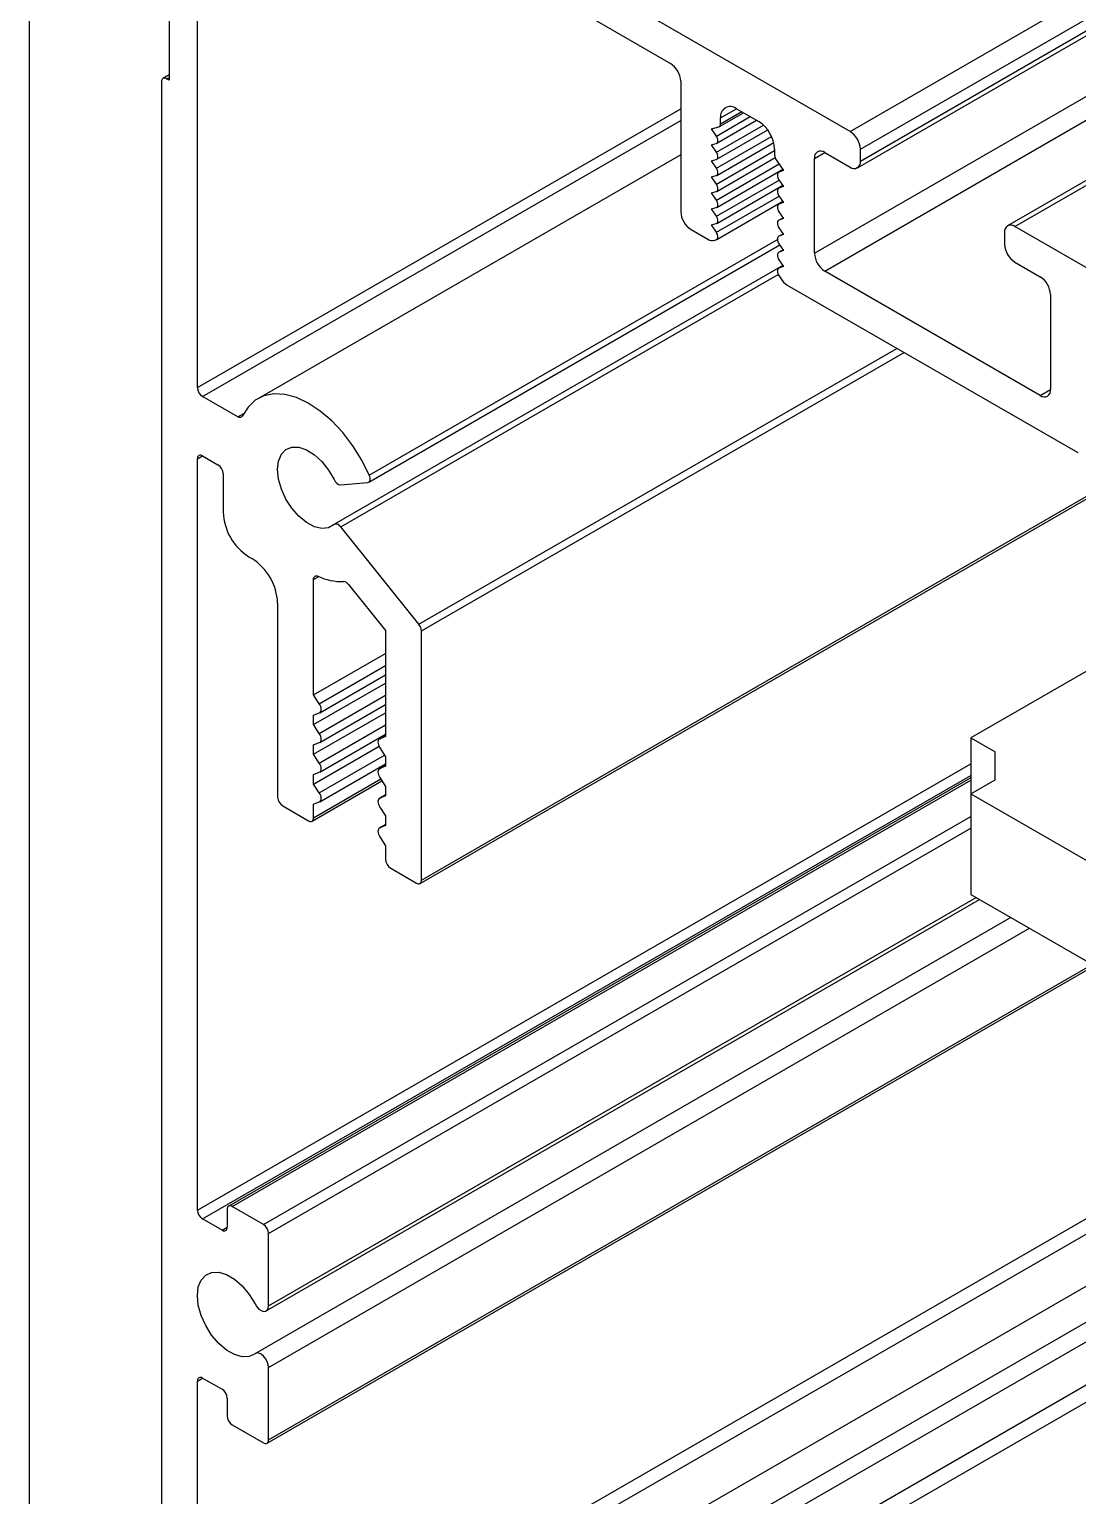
# Model space of a CAD drawing. Extents: x 0 to 7.2, y -17.6 to 0.
# Drawn here: x 0 to 1.442, y -15.831 to -13.814 of the extents above; entities that cross this region are included whole.
import ezdxf

# ---------------------------------------------------------------- set-up
doc = ezdxf.new("R2010")
doc.units = 0
doc.header["$LTSCALE"] = 0.5
doc.header["$MEASUREMENT"] = 0
doc.layers.add('Hardware', color=242, linetype='CONTINUOUS')
doc.layers.add('Housing', color=150, linetype='CONTINUOUS')
doc.layers.add('Text-Unprinted', color=131, linetype='CONTINUOUS', plot=False)

msp = doc.modelspace()

# ---------------------------------------------------------------- linework, layer by layer
at = {"layer": 'Hardware', "transparency": 16777216}
for p, q in [((1.6301, -14.5955), (1.2953, -14.7887)), ((1.2953, -14.7887), (1.3286, -14.8079)), ((1.2953, -14.7887), (1.2953, -14.8655)), ((1.3286, -14.8463), (1.3286, -14.8079)), ((1.2953, -14.8655), (1.3286, -14.8463)), ((1.2953, -14.8655), (1.8871, -15.207)), ((1.2953, -14.8655), (1.2953, -15.0043)), ((1.2953, -15.0043), (1.8871, -15.3459))]:
    msp.add_line(p, q, dxfattribs=at)
at = {"layer": 'Housing', "transparency": 16777216}
for p, q in [((1.129, -13.9541), (0.1888, -13.4113)), ((0.4179, -13.5925), (0.882, -13.8604)), ((0.1923, -13.655), (0.1923, -13.8837)), ((1.129, -13.9541), (1.6211, -13.67)), ((0.2312, -14.3066), (0.2312, -13.7004)), ((1.1432, -13.9786), (1.6284, -13.6985)), ((1.1432, -13.9949), (1.6284, -13.7148)), ((1.139, -14.004), (1.6262, -13.7228)), ((1.8329, -13.8027), (1.3457, -14.084)), ((1.3557, -14.0849), (1.8478, -13.8009)), ((1.08, -14.1217), (1.6062, -13.8179)), ((1.0941, -14.1462), (1.6086, -13.8492)), ((0.1923, -13.8762), (0.1838, -13.8811)), ((0.1888, -13.8816), (0.1923, -13.8796)), ((0.1923, -13.8837), (0.1888, -13.8816)), ((0.1817, -13.8857), (0.1817, -15.8899)), ((0.8961, -13.8849), (0.8961, -14.0646)), ((0.2312, -14.3066), (0.8961, -13.9227)), ((0.9509, -13.9354), (0.9728, -13.9227)), ((0.9728, -13.9227), (1.0033, -13.9404)), ((0.2382, -14.3188), (0.8961, -13.939)), ((0.9451, -13.9605), (0.9917, -13.9337)), ((0.9455, -13.9704), (1.0004, -13.9387)), ((0.9492, -13.9472), (0.9822, -13.9282)), ((0.9509, -13.9436), (0.9799, -13.9268)), ((0.9509, -13.9436), (0.9509, -13.9354)), ((0.9386, -13.9504), (0.9486, -13.9475)), ((0.9451, -13.9605), (0.9386, -13.9504)), ((0.9451, -13.9826), (1.0098, -13.9452)), ((0.9451, -14.0046), (1.021, -13.9608)), ((0.9455, -13.9924), (1.0157, -13.9519)), ((0.9386, -13.9725), (0.9449, -13.9706)), ((0.9451, -13.9826), (0.9386, -13.9725)), ((0.9451, -14.0267), (1.0252, -13.9804)), ((0.9455, -14.0145), (1.024, -13.9691)), ((1.0252, -13.9783), (1.0252, -13.9865)), ((1.08, -13.9911), (1.0941, -13.9829)), ((1.0941, -13.9829), (1.129, -14.0031)), ((1.1432, -13.9949), (1.1432, -13.9786)), ((0.8961, -13.986), (0.3143, -14.3219)), ((0.9386, -13.9945), (0.9449, -13.9927)), ((0.9451, -14.0046), (0.9386, -13.9945)), ((0.9451, -14.0487), (1.0315, -13.9988)), ((0.9455, -14.0365), (1.0259, -13.9901)), ((1.0275, -13.993), (1.0375, -14.0076)), ((1.08, -14.1217), (1.08, -13.9911)), ((0.9386, -14.0166), (0.9449, -14.0147)), ((0.9451, -14.0267), (0.9386, -14.0166)), ((0.9451, -14.0708), (1.0315, -14.0209)), ((0.9455, -14.0586), (1.0365, -14.006)), ((1.0369, -14.0067), (1.0306, -14.0103)), ((1.031, -14.0101), (1.0369, -14.0067)), ((1.0375, -14.0076), (1.031, -14.0101)), ((1.0312, -14.0205), (1.0375, -14.0296)), ((0.9386, -14.0386), (0.9449, -14.0368)), ((0.9451, -14.0487), (0.9386, -14.0386)), ((0.9451, -14.0928), (1.0315, -14.0429)), ((0.9455, -14.0806), (1.0365, -14.0281)), ((1.0369, -14.0287), (1.0306, -14.0324)), ((1.031, -14.0322), (1.0369, -14.0288)), ((1.0375, -14.0296), (1.031, -14.0322)), ((1.0312, -14.0425), (1.0375, -14.0517)), ((0.9386, -14.0607), (0.9449, -14.0588)), ((0.9451, -14.0708), (0.9386, -14.0607)), ((0.9455, -14.1027), (1.0365, -14.0501)), ((1.0369, -14.0508), (1.0306, -14.0544)), ((1.031, -14.0542), (1.0369, -14.0508)), ((1.0375, -14.0517), (1.031, -14.0542)), ((1.0312, -14.0646), (1.0375, -14.0737)), ((0.9386, -14.0827), (0.9449, -14.0809)), ((0.9451, -14.0928), (0.9386, -14.0827)), ((1.0369, -14.0728), (1.0306, -14.0765)), ((1.031, -14.0763), (1.0369, -14.0729)), ((1.0375, -14.0737), (1.031, -14.0763)), ((2.296, -14.6277), (1.3557, -14.0849)), ((0.4676, -14.4269), (1.029, -14.1028)), ((0.9103, -14.0891), (0.9334, -14.1024)), ((0.9425, -14.1039), (0.9451, -14.1028)), ((1.0369, -14.0949), (1.0306, -14.0985)), ((1.031, -14.0983), (1.0369, -14.0949)), ((1.0375, -14.0958), (1.031, -14.0983)), ((1.0312, -14.0866), (1.0375, -14.0958)), ((1.3416, -14.0931), (1.3416, -14.1094)), ((0.4668, -14.4368), (1.0323, -14.1103)), ((1.0369, -14.1169), (1.0306, -14.1206)), ((1.031, -14.1204), (1.0369, -14.117)), ((1.0375, -14.1178), (1.031, -14.1204)), ((1.0312, -14.1087), (1.0375, -14.1178)), ((1.0367, -14.1386), (0.4198, -14.4947)), ((1.0369, -14.139), (1.0306, -14.1426)), ((1.031, -14.1424), (1.0369, -14.139)), ((1.0375, -14.1399), (1.031, -14.1424)), ((1.0312, -14.1307), (1.0375, -14.1399)), ((1.3557, -14.1339), (1.3907, -14.1541)), ((0.4284, -14.4983), (1.0302, -14.1509)), ((1.031, -14.1524), (1.0336, -14.1564)), ((1.0427, -14.1655), (1.4421, -14.3961)), ((1.3907, -14.3174), (1.0941, -14.1462)), ((1.4048, -14.1786), (1.4048, -14.3092)), ((0.536, -14.6322), (1.1935, -14.2526)), ((0.5395, -14.6413), (1.2032, -14.2582)), ((0.2867, -14.3468), (0.2382, -14.3188)), ((1.3907, -14.3174), (1.4048, -14.3092)), ((0.2867, -14.3468), (0.295, -14.342)), ((0.2312, -14.4046), (0.2382, -14.4005)), ((0.2312, -15.4385), (0.2312, -14.4046)), ((0.2382, -14.4005), (0.2595, -14.4128)), ((0.5375, -14.9889), (1.5438, -14.408)), ((0.5395, -14.9843), (1.5421, -14.4055)), ((0.2666, -14.425), (0.2666, -14.4781)), ((0.4284, -14.4405), (0.4653, -14.4372)), ((0.536, -14.6322), (0.4284, -14.4983)), ((0.3019, -14.5393), (0.3062, -14.5418)), ((0.391, -14.5706), (0.3982, -14.5665)), ((0.391, -14.7296), (0.391, -14.5706)), ((0.4391, -14.5776), (0.49, -14.641)), ((0.3415, -14.603), (0.3415, -14.87)), ((0.49, -14.641), (0.49, -14.7867)), ((0.5395, -14.9843), (0.5395, -14.6413)), ((0.391, -14.7296), (0.49, -14.6724)), ((0.3989, -14.7417), (0.49, -14.6891)), ((0.3994, -14.754), (0.49, -14.7017)), ((0.391, -14.7704), (0.49, -14.7133)), ((0.3989, -14.7417), (0.391, -14.7296)), ((0.3989, -14.7826), (0.49, -14.73)), ((0.3994, -14.7949), (0.49, -14.7425)), ((0.391, -14.8112), (0.49, -14.7541)), ((0.391, -14.7573), (0.3989, -14.7543)), ((0.391, -14.7704), (0.391, -14.7573)), ((0.3989, -14.7826), (0.391, -14.7704)), ((0.3989, -14.8234), (0.49, -14.7708)), ((0.3994, -14.8357), (0.49, -14.7833)), ((0.49, -14.7852), (0.4817, -14.79)), ((0.4822, -14.7898), (0.49, -14.7853)), ((0.49, -14.7867), (0.4822, -14.7898)), ((0.391, -14.7982), (0.3989, -14.7951)), ((0.391, -14.8112), (0.391, -14.7982)), ((0.391, -14.8521), (0.481, -14.8001)), ((0.3989, -14.8234), (0.391, -14.8112)), ((0.4822, -14.8023), (0.49, -14.8145)), ((0.2312, -15.4385), (1.2953, -14.8242)), ((0.3989, -14.8642), (0.4887, -14.8124)), ((0.3994, -14.8765), (0.49, -14.8242)), ((0.49, -14.826), (0.4817, -14.8309)), ((0.4822, -14.8306), (0.49, -14.8261)), ((0.49, -14.8275), (0.4822, -14.8306)), ((0.49, -14.8145), (0.49, -14.8275)), ((0.2382, -15.4507), (1.2953, -14.8405)), ((1.2953, -14.8437), (0.2742, -15.4331)), ((0.2792, -15.4336), (1.2953, -14.847)), ((0.389, -14.9032), (0.4851, -14.8477)), ((0.391, -14.839), (0.3989, -14.8359)), ((0.391, -14.8521), (0.391, -14.839)), ((0.391, -14.8986), (0.4835, -14.8452)), ((0.3989, -14.8642), (0.391, -14.8521)), ((0.4822, -14.8431), (0.49, -14.8553)), ((0.49, -14.8669), (0.4817, -14.8717)), ((0.4822, -14.8715), (0.49, -14.8669)), ((0.49, -14.8684), (0.4822, -14.8715)), ((0.49, -14.8553), (0.49, -14.8684)), ((0.3486, -14.8823), (0.384, -14.9027)), ((0.391, -14.8798), (0.3989, -14.8767)), ((0.391, -14.8986), (0.391, -14.8798)), ((0.4822, -14.884), (0.49, -14.8961)), ((0.3221, -15.4584), (1.2953, -14.8966)), ((0.49, -14.9077), (0.4817, -14.9125)), ((0.4822, -14.9123), (0.49, -14.9077)), ((0.49, -14.9092), (0.4822, -14.9123)), ((0.49, -14.8961), (0.49, -14.9092)), ((0.3291, -15.4706), (1.2953, -14.9129)), ((0.4822, -14.9248), (0.49, -14.937)), ((0.49, -14.937), (0.49, -14.9557)), ((0.4971, -14.968), (0.5325, -14.9884)), ((0.326, -15.5772), (1.3069, -15.011)), ((0.3291, -15.5704), (1.3025, -15.0085)), ((1.3501, -15.036), (0.311, -15.6358)), ((0.3291, -15.6549), (1.3757, -15.0507)), ((0.3271, -15.7592), (1.465, -15.1023)), ((0.3291, -15.7546), (1.4621, -15.1006)), ((1.7439, -15.283), (0.3297, -16.0994)), ((0.3487, -16.1093), (1.7629, -15.2929)), ((0.3601, -16.1745), (1.7744, -15.3581)), ((0.3221, -15.4584), (0.2792, -15.4336)), ((0.3227, -16.2456), (1.7369, -15.4292)), ((0.2651, -15.4662), (0.2382, -15.4507)), ((0.2721, -15.4377), (0.2721, -15.4621)), ((0.2651, -15.4662), (0.2721, -15.4621)), ((0.3161, -16.2763), (1.7303, -15.4598)), ((0.3291, -15.5704), (0.3291, -15.4706)), ((0.3161, -16.3357), (1.7303, -15.5193)), ((0.3016, -16.3678), (1.7158, -15.5514)), ((0.3291, -15.7546), (0.3291, -15.6549)), ((0.2312, -15.6737), (0.2382, -15.6696)), ((0.2312, -16.2785), (0.2312, -15.6737)), ((0.2382, -15.6696), (0.2651, -15.6851)), ((0.2721, -15.6973), (0.2721, -15.7217)), ((0.2792, -15.734), (0.3221, -15.7587))]:
    msp.add_line(p, q, dxfattribs=at)
at = {"layer": 'Housing', "transparency": 16777216, "flags": 128}
for points in [[(0.9449, -13.9706), (0.9458, -13.9702), (0.9465, -13.9693), (0.9469, -13.9682), (0.9471, -13.9669), (0.947, -13.9654), (0.9466, -13.9637), (0.946, -13.9621), (0.9451, -13.9605)], [(0.9449, -13.9927), (0.9458, -13.9922), (0.9465, -13.9914), (0.9469, -13.9903), (0.9471, -13.9889), (0.947, -13.9874), (0.9466, -13.9858), (0.946, -13.9842), (0.9451, -13.9826)], [(0.9449, -14.0147), (0.9458, -14.0143), (0.9465, -14.0134), (0.9469, -14.0123), (0.9471, -14.011), (0.947, -14.0095), (0.9466, -14.0078), (0.946, -14.0062), (0.9451, -14.0046)], [(1.031, -14.0101), (1.0301, -14.0107), (1.0295, -14.0116), (1.0291, -14.0128), (1.029, -14.0142), (1.0292, -14.0157), (1.0296, -14.0173), (1.0303, -14.019), (1.0312, -14.0205)], [(0.9449, -14.0368), (0.9458, -14.0363), (0.9465, -14.0355), (0.9469, -14.0344), (0.9471, -14.033), (0.947, -14.0315), (0.9466, -14.0299), (0.946, -14.0283), (0.9451, -14.0267)], [(1.031, -14.0322), (1.0301, -14.0328), (1.0295, -14.0336), (1.0291, -14.0348), (1.029, -14.0362), (1.0292, -14.0378), (1.0296, -14.0394), (1.0303, -14.041), (1.0312, -14.0425)], [(0.9449, -14.0588), (0.9458, -14.0583), (0.9465, -14.0575), (0.9469, -14.0564), (0.9471, -14.0551), (0.947, -14.0536), (0.9466, -14.0519), (0.946, -14.0503), (0.9451, -14.0487)], [(1.031, -14.0542), (1.0301, -14.0548), (1.0295, -14.0557), (1.0291, -14.0569), (1.029, -14.0583), (1.0292, -14.0598), (1.0296, -14.0614), (1.0303, -14.0631), (1.0312, -14.0646)], [(0.9449, -14.0809), (0.9458, -14.0804), (0.9465, -14.0796), (0.9469, -14.0785), (0.9471, -14.0771), (0.947, -14.0756), (0.9466, -14.074), (0.946, -14.0723), (0.9451, -14.0708)], [(1.031, -14.0763), (1.0301, -14.0768), (1.0295, -14.0777), (1.0291, -14.0789), (1.029, -14.0803), (1.0292, -14.0818), (1.0296, -14.0835), (1.0303, -14.0851), (1.0312, -14.0866)], [(0.9451, -14.1028), (0.9459, -14.1023), (0.9466, -14.1015), (0.947, -14.1003), (0.9471, -14.099), (0.947, -14.0975), (0.9466, -14.0959), (0.9459, -14.0943), (0.9451, -14.0928)], [(1.031, -14.0983), (1.0301, -14.0989), (1.0295, -14.0998), (1.0291, -14.1009), (1.029, -14.1023), (1.0292, -14.1039), (1.0296, -14.1055), (1.0303, -14.1071), (1.0312, -14.1087)], [(1.031, -14.1204), (1.0301, -14.1209), (1.0295, -14.1218), (1.0291, -14.123), (1.029, -14.1244), (1.0292, -14.1259), (1.0296, -14.1276), (1.0303, -14.1292), (1.0312, -14.1307)], [(1.031, -14.1424), (1.0302, -14.143), (1.0295, -14.1438), (1.0291, -14.1449), (1.029, -14.1463), (1.0291, -14.1478), (1.0295, -14.1493), (1.0302, -14.1509), (1.031, -14.1524)], [(0.4676, -14.4269), (0.4573, -14.4062), (0.445, -14.3865), (0.4311, -14.3684), (0.416, -14.3524), (0.4, -14.3388), (0.3836, -14.3281), (0.3673, -14.3204), (0.3514, -14.3162), (0.3365, -14.3153), (0.3228, -14.318), (0.3108, -14.324), (0.3009, -14.3333), (0.2931, -14.3456)], [(0.2931, -14.3456), (0.2927, -14.3464), (0.2921, -14.347), (0.2914, -14.3474), (0.2905, -14.3477), (0.2896, -14.3477), (0.2887, -14.3476), (0.2877, -14.3473), (0.2867, -14.3468)], [(0.4193, -14.4951), (0.4117, -14.4995), (0.4024, -14.5005), (0.3921, -14.498), (0.3814, -14.4923), (0.3708, -14.4837), (0.3612, -14.4727), (0.353, -14.4599), (0.3468, -14.4462), (0.3429, -14.4324), (0.3415, -14.4193), (0.3429, -14.4077), (0.3468, -14.3984), (0.353, -14.3919), (0.3612, -14.3886), (0.3708, -14.3887), (0.3814, -14.3922), (0.3921, -14.3989), (0.4024, -14.4084), (0.4117, -14.4201), (0.4193, -14.4332)], [(0.4653, -14.4372), (0.4665, -14.4369), (0.4675, -14.4362), (0.4682, -14.4352), (0.4687, -14.4339), (0.4689, -14.4323), (0.4687, -14.4306), (0.4683, -14.4287), (0.4676, -14.4269)], [(0.4284, -14.4983), (0.4272, -14.4971), (0.426, -14.496), (0.4248, -14.4951), (0.4235, -14.4946), (0.4223, -14.4943), (0.4211, -14.4943), (0.4201, -14.4945), (0.4193, -14.4951)], [(0.391, -14.5706), (0.3911, -14.5692), (0.3915, -14.568), (0.3921, -14.567), (0.3928, -14.5663), (0.3937, -14.5658), (0.3948, -14.5656), (0.396, -14.5657), (0.3972, -14.5661)], [(0.3989, -14.7543), (0.4, -14.7536), (0.4008, -14.7525), (0.4013, -14.7511), (0.4014, -14.7495), (0.4013, -14.7476), (0.4008, -14.7456), (0.4, -14.7436), (0.3989, -14.7417)], [(0.3989, -14.7951), (0.4, -14.7944), (0.4008, -14.7934), (0.4013, -14.792), (0.4014, -14.7903), (0.4013, -14.7884), (0.4008, -14.7865), (0.4, -14.7845), (0.3989, -14.7826)], [(0.4822, -14.7898), (0.4811, -14.7905), (0.4803, -14.7915), (0.4798, -14.7929), (0.4796, -14.7946), (0.4798, -14.7965), (0.4803, -14.7984), (0.4811, -14.8004), (0.4822, -14.8023)], [(0.3989, -14.8359), (0.4, -14.8352), (0.4008, -14.8342), (0.4013, -14.8328), (0.4014, -14.8311), (0.4013, -14.8292), (0.4008, -14.8273), (0.4, -14.8253), (0.3989, -14.8234)], [(0.4822, -14.8306), (0.4811, -14.8313), (0.4803, -14.8324), (0.4798, -14.8338), (0.4796, -14.8354), (0.4798, -14.8373), (0.4803, -14.8393), (0.4811, -14.8412), (0.4822, -14.8431)], [(0.3989, -14.8767), (0.4, -14.8761), (0.4008, -14.875), (0.4013, -14.8736), (0.4014, -14.8719), (0.4013, -14.8701), (0.4008, -14.8681), (0.4, -14.8661), (0.3989, -14.8642)], [(0.4822, -14.8715), (0.4811, -14.8721), (0.4803, -14.8732), (0.4798, -14.8746), (0.4796, -14.8763), (0.4798, -14.8781), (0.4803, -14.8801), (0.4811, -14.8821), (0.4822, -14.884)], [(0.4822, -14.9123), (0.4811, -14.913), (0.4803, -14.914), (0.4798, -14.9154), (0.4796, -14.9171), (0.4798, -14.9189), (0.4803, -14.9209), (0.4811, -14.9229), (0.4822, -14.9248)], [(0.3105, -15.6361), (0.3024, -15.6399), (0.2927, -15.6403), (0.2821, -15.6373), (0.2712, -15.6311), (0.2605, -15.622), (0.2508, -15.6105), (0.2426, -15.5974), (0.2363, -15.5834), (0.2324, -15.5694), (0.2311, -15.556), (0.2324, -15.5442), (0.2363, -15.5347), (0.2426, -15.5279), (0.2508, -15.5243), (0.2605, -15.5241), (0.2712, -15.5273), (0.2821, -15.5337), (0.2927, -15.5429), (0.3024, -15.5545), (0.3105, -15.5676)], [(0.3105, -15.5676), (0.313, -15.5714), (0.3159, -15.5746), (0.3191, -15.5768), (0.3222, -15.5779), (0.325, -15.5777), (0.3272, -15.5763), (0.3287, -15.5737), (0.3291, -15.5704)], [(0.3291, -15.6549), (0.3287, -15.651), (0.3272, -15.6468), (0.325, -15.6429), (0.3222, -15.6395), (0.3191, -15.6369), (0.3159, -15.6354), (0.313, -15.6351), (0.3105, -15.6361)]]:
    msp.add_lwpolyline(points, dxfattribs=at)
at = {"layer": 'Housing', "transparency": 16777216}
for centre, radius, start, end in [((0.8654, -13.8863), 0.0307, 2.6055, 57.3945), ((0.186, -13.885), 0.00437, 50.7967, 189.214), ((0.9642, -13.9332), 0.0135, 50.7966, 189.2134), ((0.9472, -13.9441), 0.00371, 292.5511, 7.6412), ((0.9776, -13.9805), 0.0476, 2.6054, 57.3945), ((1.1125, -13.98), 0.0307, 2.6055, 57.3945), ((1.0886, -13.9897), 0.00873, 50.7967, 189.214), ((1.0372, -13.986), 0.012, 182.3554, 215.7765), ((1.1346, -13.9963), 0.00873, 230.7967, 9.214), ((0.9268, -14.0632), 0.0307, 182.6055, 237.3945), ((1.3502, -14.0917), 0.00873, 50.7967, 189.214), ((0.9394, -14.0936), 0.0107, 235.5961, 286.5613), ((1.1107, -14.1203), 0.0307, 182.6055, 237.3945), ((1.3723, -14.108), 0.0307, 182.6055, 237.3945), ((1.0574, -14.1417), 0.028, 211.8165, 238.3212), ((1.3741, -14.18), 0.0307, 2.6055, 57.3945), ((0.2465, -14.3059), 0.0154, 182.6055, 237.3945), ((1.3962, -14.3106), 0.00873, 230.7967, 9.214), ((0.2355, -14.4039), 0.00437, 50.7967, 189.214), ((0.2512, -14.4257), 0.0154, 2.6055, 57.3945), ((0.4298, -14.4294), 0.0112, 199.9889, 262.5983), ((0.3433, -14.4746), 0.0768, 182.6055, 237.3945), ((0.2648, -14.6065), 0.0768, 2.6055, 57.3945), ((0.4309, -14.4932), 0.0804, 245.2098, 270.8907), ((0.4313, -14.5828), 0.00936, 33.8979, 84.4975), ((0.5242, -14.642), 0.0153, 2.6393, 39.7721), ((0.3569, -14.8693), 0.0154, 182.6055, 237.3945), ((0.3867, -14.8993), 0.00437, 230.7967, 9.214), ((0.5054, -14.955), 0.0154, 182.6055, 237.3945), ((0.5352, -14.985), 0.00437, 230.7967, 9.214), ((0.2764, -15.437), 0.00437, 50.7967, 189.214), ((0.2465, -15.4378), 0.0154, 182.6055, 237.3945), ((0.2678, -15.4628), 0.00437, 230.7967, 9.214), ((0.3138, -15.4713), 0.0154, 2.6055, 57.3945), ((0.2355, -15.673), 0.00437, 50.7967, 189.214), ((0.2568, -15.698), 0.0154, 2.6055, 57.3945), ((0.2875, -15.721), 0.0154, 182.6055, 237.3945), ((0.3248, -15.7553), 0.00437, 230.7967, 9.214)]:
    msp.add_arc(centre, radius, start, end, dxfattribs=at)
at = {"layer": 'Text-Unprinted', "ltscale": 0.5, "transparency": 16777216}
msp.add_lwpolyline([(0, 0), (6.7876, 0), (6.7876, -17.5899), (0, -17.5899)], close=True, dxfattribs=at)

doc.saveas('drawing.dxf')
